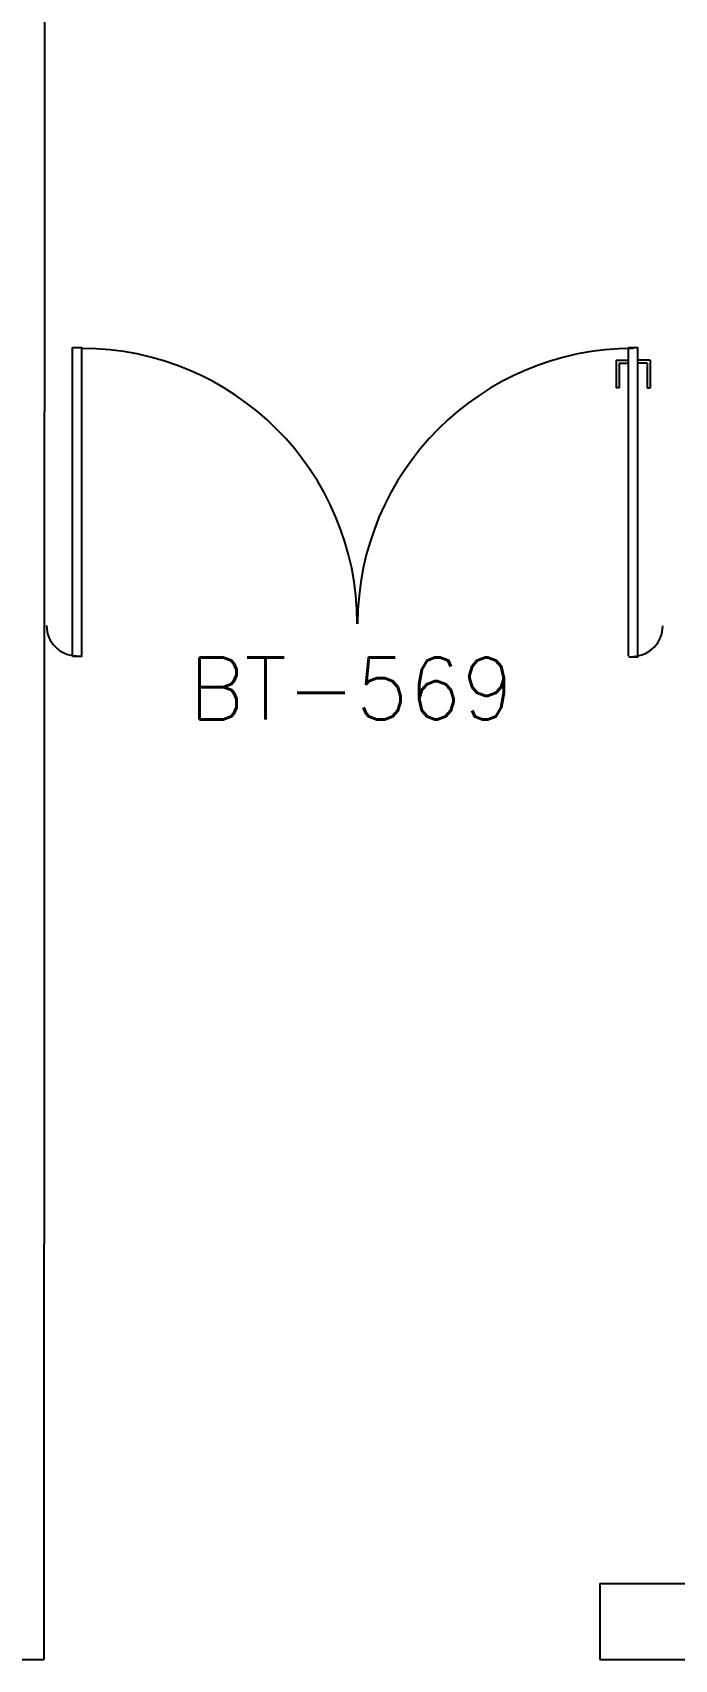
# Model space of a CAD drawing. Header units: millimetres. Extents: x 2552 to 3104, y 1319 to 1450.
# Drawn here: x 2654.42 to 2656.5, y 1389.16 to 1394.43 of the extents above; entities that cross this region are included whole.
import ezdxf

# ---------------------------------------------------------------- set-up
doc = ezdxf.new("R2010")
doc.units = ezdxf.units.MM
for name, color, linetype in [('ALV', 2, 'Continuous'), ('PORTA', 2, 'Continuous'), ('TEXTO-ENDEREÇO', 2, 'Continuous')]:
    doc.layers.add(name, color=color, linetype=linetype)
doc.styles.add('UNB-100-1', font='simplex.shx', dxfattribs={"height": 0.2})

# ---------------------------------------------------------------- blocks, each defined once
blk = doc.blocks.new('PTDP-TTN')
for p, q in [((0.0842, 0.9005), (0.1149, 0.9005)), ((0.0842, -0.0995), (0.0842, 0.9005)), ((0.1142, -0.0995), (0.1142, 0.9005)), ((1.8842, 0.9005), (1.9142, 0.9005)), ((1.8842, -0.0995), (1.8842, 0.9005)), ((1.9142, -0.0995), (1.9142, 0.9005)), ((0.0842, -0.0995), (0.1149, -0.0995)), ((1.8852, -0.1014), (1.9154, -0.1014))]:
    blk.add_line(p, q)
for centre, radius, start, end in [((0.114, 0.0058), 0.8921, 0, 90), ((1.8993, 0.0058), 0.8921, 90, 180), ((0.098, 0), 0.098, 180, 270), ((1.896, -0.0009), 0.0991, 271.7192, 0)]:
    blk.add_arc(centre, radius, start, end)

msp = doc.modelspace()

# ---------------------------------------------------------------- linework, layer by layer
at = {"layer": 'ALV'}
for p, q in [((2654.4661, 1404.5142), (2654.4618, 1389.1635)), ((2656.2615, 1389.4099), (2660.2618, 1389.4099)), ((2656.2615, 1389.4099), (2656.2615, 1389.1635)), ((2651.3687, 1389.1635), (2654.4618, 1389.1635)), ((2656.2615, 1389.1635), (2669.367, 1389.1635))]:
    msp.add_line(p, q, dxfattribs=at)
at = {"layer": 'PORTA'}
for p, q in [((2656.3145, 1393.3723), (2656.3545, 1393.3723)), ((2656.3145, 1393.3723), (2656.3145, 1393.2823)), ((2656.4246, 1393.3723), (2656.3845, 1393.3723)), ((2656.4246, 1393.3723), (2656.4246, 1393.2823)), ((2656.3245, 1393.3623), (2656.3545, 1393.3623)), ((2656.3245, 1393.3623), (2656.3245, 1393.2823)), ((2656.4146, 1393.3623), (2656.3845, 1393.3623)), ((2656.4146, 1393.3623), (2656.4146, 1393.2823)), ((2656.3245, 1393.2823), (2656.3146, 1393.2823)), ((2656.4146, 1393.2823), (2656.4244, 1393.2823))]:
    msp.add_line(p, q, dxfattribs=at)

# ---------------------------------------------------------------- block references
msp.add_blockref('PTDP-TTN', (2654.4703, 1392.5123), dxfattribs=at)

# ---------------------------------------------------------------- texts
at = {"layer": 'TEXTO-ENDEREÇO', "style": 'UNB-100-1'}
msp.add_text('BT-569', height=0.2, rotation=360, dxfattribs=at).set_placement((2654.9308, 1392.2086))

doc.saveas('drawing.dxf')
